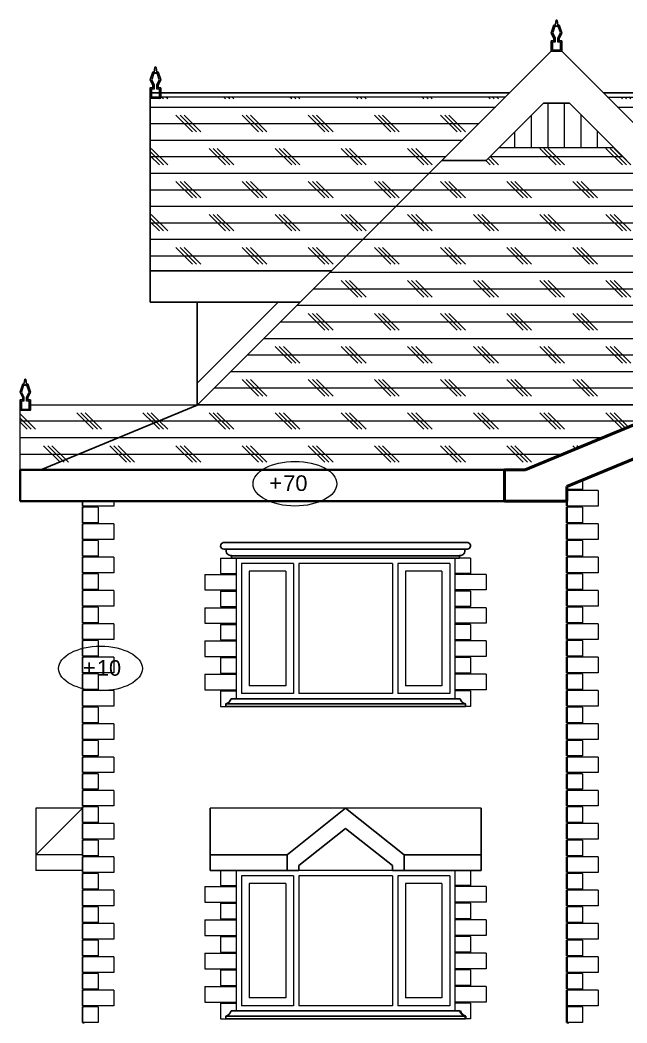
# Model space of a CAD drawing. Header units: millimetres. Extents: x -43527 to -16485, y 19062 to 36467.
# Drawn here: x -43398 to -42815, y 35503 to 36467 of the extents above; entities that cross this region are included whole.
import ezdxf

# ---------------------------------------------------------------- set-up
doc = ezdxf.new("R2010")
doc.units = ezdxf.units.MM
doc.header["$LTSCALE"] = 10
for name, color, linetype, lineweight in [('35', 140, 'Continuous', 35), ('50', 31, 'Continuous', 50), ('ELE-1', 200, 'Continuous', 25), ('elevation', 2, 'Continuous', 20), ('Hatch', 60, 'Continuous', 13), ('ROOF', 3, 'Continuous', 25), ('SEC.', 140, 'Continuous', 40), ('TEXT', 6, 'Continuous', 25), ('THIN', 241, 'Continuous', 5), ('THIN-2', 54, 'Continuous', 9), ('WALL  HATCH', 8, 'Continuous', 5), ('WIN', 1, 'Continuous', 20)]:
    doc.layers.add(name, color=color, linetype=linetype, lineweight=lineweight)
doc.styles.get("Standard").update_dxf_attribs({"font": 'arial.ttf', "height": 18})
pattern_1 = [(0, (-2917.861, 6331.98), (0, 15.875), []), (135, (-2909.924, 6324.04), (-31.750014, -31.750014), [22.45065, -22.45065]), (135, (-2905.955, 6324.04), (-31.750014, -31.750014), [22.45065, -22.45065]), (135, (-2901.986, 6324.04), (-31.750014, -31.750014), [22.45065, -22.45065])]

msp = doc.modelspace()

# ---------------------------------------------------------------- hatches: boundary and pattern name
at = {"layer": 'THIN'}
h = msp.add_hatch(dxfattribs=at)
h.set_pattern_fill('CORK', color=256, scale=5, style=0)
h.set_pattern_definition(pattern_1)
h.paths.add_polyline_path([(-42537.933, 36096.976), (-42387.933, 36034.844), (-42367.933, 36034.844), (-42367.933, 36091.976), (-42377.933, 36091.976), (-42377.933, 36096.976)])
h.paths.add_polyline_path([(-43387.933, 36096.976), (-43387.933, 36091.976), (-43397.933, 36091.976), (-43397.933, 36034.844), (-43377.933, 36034.844), (-43227.933, 36096.976)])
h.paths.add_polyline_path([(-43262.933, 36392.976), (-43262.933, 36391.976), (-43272.933, 36391.976), (-43272.933, 36225.976), (-43098.933, 36225.976), (-42931.933, 36392.976)])
h.paths.add_polyline_path([(-42833.933, 36392.976), (-42666.933, 36225.976), (-42654.099, 36225.976), (-42652.933, 36229.476), (-42651.683, 36229.476), (-42650.933, 36233.976, -1), (-42649.933, 36233.976), (-42649.183, 36229.476), (-42647.933, 36229.476), (-42646.766, 36225.976), (-42492.933, 36225.976), (-42492.933, 36391.976), (-42502.933, 36391.976), (-42502.933, 36392.976)])
at = {"layer": 'THIN-2'}
h = msp.add_hatch(dxfattribs=at)
h.set_pattern_fill('CORK', color=256, scale=5, style=0)
h.set_pattern_definition(pattern_1)
h.paths.add_polyline_path([(-42762.933, 36096.976), (-43227.933, 36096.976), (-43377.933, 36034.844), (-42932.933, 36034.844), (-42912.933, 36034.844)])
h.paths.add_polyline_path([(-42655.433, 36204.476), (-42655.433, 36214.476), (-42772.933, 36331.976), (-42815.359, 36331.976), (-42827.859, 36344.476), (-42938.006, 36344.476), (-42950.506, 36331.976), (-42992.933, 36331.976), (-43227.933, 36096.976), (-42762.933, 36096.976)])
at = {"layer": 'WALL  HATCH'}
h = msp.add_hatch(dxfattribs=at)
h.set_pattern_fill('LINE', color=256, scale=5, style=0)
h.paths.add_polyline_path([(-42152.933, 35429.844), (-42155.433, 35429.844, 0.3333333), (-42161.409, 35433.594), (-42160.433, 35433.594), (-42160.433, 35434.844, -1), (-42160.433, 35439.844), (-42152.933, 35439.844), (-42152.933, 35454.844), (-42152.933, 35470.844), (-42152.933, 35486.844), (-42152.933, 35502.844), (-42152.933, 35504.844), (-42185.433, 35504.844), (-42185.433, 35369.844), (-42180.433, 35369.844, 0.2721447), (-42175.433, 35364.844), (-42175.433, 35362.344), (-42405.433, 35362.344), (-42405.433, 35364.844, 0.2721447), (-42400.433, 35369.844), (-42395.433, 35369.844), (-42395.433, 35504.844), (-42427.933, 35504.844), (-42427.933, 35503.844), (-42427.933, 35487.844), (-42427.933, 35471.844), (-42427.933, 35455.844), (-42427.933, 35439.844), (-42420.433, 35439.844, -1), (-42420.433, 35434.844), (-42420.433, 35433.594, 0.2877423), (-42425.433, 35429.844), (-42427.933, 35429.844), (-42427.933, 35419.844), (-42427.933, 35139.844), (-42152.933, 35139.844)])
h.paths.add_polyline_path([(-41702.933, 35399.844), (-41782.933, 35399.844), (-41782.933, 35364.844), (-41782.933, 35349.844), (-41807.933, 35349.844), (-41807.933, 35214.844), (-41802.933, 35214.844, 0.2721447), (-41797.933, 35209.844), (-41797.933, 35207.344), (-42027.933, 35207.344), (-42027.933, 35209.844, 0.2721447), (-42022.933, 35214.844), (-42017.933, 35214.844), (-42017.933, 35349.844), (-42042.933, 35349.844), (-42042.933, 35364.844), (-42042.933, 35399.844), (-42122.933, 35399.844), (-42122.933, 35139.844), (-41702.933, 35139.844)])
h.paths.add_polyline_path([(-42152.933, 35614.844), (-42152.933, 35630.844), (-42152.933, 35646.844), (-42152.933, 35662.844), (-42152.933, 35678.844), (-42152.933, 35694.844), (-42152.933, 35710.844), (-42152.933, 35726.844), (-42152.933, 35742.844), (-42152.933, 35758.844), (-42152.933, 35774.844), (-42152.933, 35790.844), (-42152.933, 35804.844), (-42185.433, 35804.844), (-42185.433, 35669.844), (-42180.433, 35669.844, 0.2721447), (-42175.433, 35664.844), (-42175.433, 35662.344), (-42405.433, 35662.344), (-42405.433, 35664.844, 0.2721447), (-42400.433, 35669.844), (-42395.433, 35669.844), (-42395.433, 35804.844), (-42427.933, 35804.844), (-42427.933, 35791.844), (-42427.933, 35775.844), (-42427.933, 35759.844), (-42427.933, 35743.844), (-42427.933, 35727.844), (-42427.933, 35711.844), (-42427.933, 35695.844), (-42427.933, 35679.844), (-42427.933, 35663.844), (-42427.933, 35647.844), (-42427.933, 35631.844), (-42427.933, 35615.844), (-42427.933, 35599.844), (-42427.933, 35583.844), (-42427.933, 35567.844), (-42427.933, 35564.844), (-42152.933, 35564.844), (-42152.933, 35566.844), (-42152.933, 35582.844), (-42152.933, 35598.844)])
h.paths.add_polyline_path([(-42152.933, 35950.844), (-42152.933, 35966.844), (-42152.933, 35982.844), (-42152.933, 35998.844), (-42152.933, 36004.844), (-42367.933, 36004.844), (-42427.933, 36004.844), (-42427.933, 35999.844), (-42427.933, 35983.844), (-42427.933, 35967.844), (-42427.933, 35951.844), (-42427.933, 35935.844), (-42427.933, 35919.844), (-42427.933, 35903.844), (-42427.933, 35887.844), (-42427.933, 35871.844), (-42427.933, 35864.844), (-42152.933, 35864.844), (-42152.933, 35870.844), (-42152.933, 35886.844), (-42152.933, 35902.844), (-42152.933, 35918.844), (-42152.933, 35934.844)])
h.paths.add_polyline_path([(-42467.933, 35099.844), (-42520.433, 35099.844), (-42520.433, 35064.844), (-42520.433, 35049.844), (-42545.433, 35049.844), (-42545.433, 34944.844), (-42540.433, 34944.844, 0.2721447), (-42535.433, 34939.844), (-42535.433, 34937.344), (-42615.433, 34937.344), (-42615.433, 34939.844, 0.2721447), (-42610.433, 34944.844), (-42605.433, 34944.844), (-42605.433, 35049.844), (-42695.433, 35049.844), (-42695.433, 34944.844), (-42690.433, 34944.844, 0.2721447), (-42685.433, 34939.844), (-42685.433, 34937.344), (-42765.433, 34937.344), (-42765.433, 34939.844, 0.2721447), (-42760.433, 34944.844), (-42755.433, 34944.844), (-42755.433, 35049.844), (-42780.433, 35049.844), (-42780.433, 35064.844), (-42780.433, 35099.844), (-42832.933, 35099.844), (-42832.933, 34794.844), (-42467.933, 34794.844)])
h.paths.add_polyline_path([(-42872.933, 35099.844), (-42955.433, 35099.844), (-42955.433, 35064.844), (-42955.433, 35049.844), (-42980.433, 35049.844), (-42980.433, 34914.844), (-42975.433, 34914.844, 0.2721447), (-42970.433, 34909.844), (-42970.433, 34907.344), (-43200.433, 34907.344), (-43200.433, 34909.844, 0.2721447), (-43195.433, 34914.844), (-43190.433, 34914.844), (-43190.433, 35049.844), (-43215.433, 35049.844), (-43215.433, 35064.844), (-43215.433, 35099.844), (-43297.933, 35099.844), (-43297.933, 34794.844), (-42872.933, 34794.844)])
h.paths.add_polyline_path([(-42872.933, 35399.844), (-42955.433, 35399.844), (-42955.433, 35364.844), (-42955.433, 35349.844), (-42980.433, 35349.844), (-42980.433, 35214.844), (-42975.433, 35214.844, 0.2721447), (-42970.433, 35209.844), (-42970.433, 35207.344), (-43200.433, 35207.344), (-43200.433, 35209.844, 0.2721447), (-43195.433, 35214.844), (-43190.433, 35214.844), (-43190.433, 35349.844), (-43215.433, 35349.844), (-43215.433, 35364.844), (-43215.433, 35399.844), (-43297.933, 35399.844), (-43297.933, 35139.844), (-42872.933, 35139.844)])
h.paths.add_polyline_path([(-42096.447, 35274.984), (-42088.543, 35274.984), (-42088.543, 35277.762), (-42096.447, 35277.762)], flags=24)
h.paths.add_polyline_path([(-42092.238, 35271.03), (-42037.957, 35271.03), (-42037.957, 35294.021), (-42092.238, 35294.021)], flags=24)
h.paths.add_polyline_path([(-42668.699, 34860.578), (-42626.242, 34860.578), (-42626.242, 34883.554), (-42668.699, 34883.554)], flags=24)

# ---------------------------------------------------------------- linework, layer by layer
at = {"layer": '35'}
msp.add_line((-42970.433, 35509.844), (-42970.433, 35507.344), dxfattribs=at)
msp.add_arc((-42968.68, 35516.597), 6.977, 194.551912, 255.448088, dxfattribs=at)
at = {"layer": '50'}
for p, q in [((-42912.933, 36034.844), (-42762.933, 36096.976)), ((-42872.933, 36018.94), (-42775.081, 36059.472)), ((-42912.933, 36034.844), (-42932.933, 36034.844)), ((-42932.933, 36034.844), (-42932.933, 36004.844)), ((-42872.933, 36004.844), (-42872.933, 36018.94)), ((-42932.933, 36004.844), (-42872.933, 36004.844))]:
    msp.add_line(p, q, dxfattribs=at)
at = {"layer": 'ELE-1'}
for p, q in [((-43337.933, 36004.844), (-43337.933, 35999.844)), ((-43336.933, 35999.844), (-43337.933, 35999.844)), ((-43337.933, 35998.844), (-43337.933, 35983.844)), ((-43336.933, 35998.844), (-43337.933, 35998.844)), ((-43336.933, 35999.844), (-43336.933, 35998.844)), ((-43336.933, 35983.844), (-43337.933, 35983.844)), ((-43337.933, 35982.844), (-43337.933, 35967.844)), ((-43336.933, 35982.844), (-43337.933, 35982.844)), ((-43336.933, 35983.844), (-43336.933, 35982.844)), ((-43336.933, 35967.844), (-43337.933, 35967.844)), ((-43337.933, 35966.844), (-43337.933, 35951.844)), ((-43336.933, 35966.844), (-43337.933, 35966.844)), ((-43336.933, 35967.844), (-43336.933, 35966.844)), ((-43202.897, 35964.844), (-42967.968, 35964.844)), ((-43199.833, 35958.645), (-43202.333, 35958.645)), ((-43199.849, 35958.594), (-42971.017, 35958.594)), ((-42971.032, 35958.645), (-42968.532, 35958.645)), ((-43336.933, 35951.844), (-43337.933, 35951.844)), ((-43336.933, 35951.844), (-43337.933, 35951.844)), ((-43337.933, 35950.844), (-43337.933, 35935.844)), ((-43336.933, 35950.844), (-43337.933, 35950.844)), ((-43336.933, 35950.844), (-43337.933, 35950.844)), ((-43336.933, 35951.844), (-43336.933, 35950.844)), ((-43336.933, 35951.844), (-43336.933, 35950.844)), ((-43336.933, 35935.844), (-43337.933, 35935.844)), ((-43336.933, 35935.844), (-43337.933, 35935.844)), ((-43337.933, 35934.844), (-43337.933, 35919.844)), ((-43336.933, 35934.844), (-43337.933, 35934.844)), ((-43336.933, 35934.844), (-43337.933, 35934.844)), ((-43336.933, 35935.844), (-43336.933, 35934.844)), ((-43336.933, 35935.844), (-43336.933, 35934.844)), ((-43336.933, 35919.844), (-43337.933, 35919.844)), ((-43337.933, 35918.844), (-43337.933, 35903.844)), ((-43336.933, 35918.844), (-43337.933, 35918.844)), ((-43336.933, 35919.844), (-43336.933, 35918.844)), ((-43336.933, 35903.844), (-43337.933, 35903.844)), ((-43336.933, 35903.844), (-43337.933, 35903.844)), ((-43337.933, 35902.844), (-43337.933, 35887.844)), ((-43336.933, 35902.844), (-43337.933, 35902.844)), ((-43336.933, 35902.844), (-43337.933, 35902.844)), ((-43336.933, 35903.844), (-43336.933, 35902.844)), ((-43336.933, 35903.844), (-43336.933, 35902.844)), ((-43336.933, 35887.844), (-43337.933, 35887.844)), ((-43336.933, 35887.844), (-43337.933, 35887.844)), ((-43337.933, 35886.844), (-43337.933, 35871.844)), ((-43336.933, 35886.844), (-43337.933, 35886.844)), ((-43336.933, 35886.844), (-43337.933, 35886.844)), ((-43336.933, 35887.844), (-43336.933, 35886.844)), ((-43336.933, 35887.844), (-43336.933, 35886.844)), ((-43336.933, 35871.844), (-43337.933, 35871.844)), ((-43337.933, 35870.844), (-43337.933, 35855.844)), ((-43336.933, 35870.844), (-43337.933, 35870.844)), ((-43336.933, 35871.844), (-43336.933, 35870.844)), ((-43336.933, 35855.844), (-43337.933, 35855.844)), ((-43337.933, 35854.844), (-43337.933, 35839.844)), ((-43336.933, 35854.844), (-43337.933, 35854.844)), ((-43336.933, 35855.844), (-43336.933, 35854.844)), ((-43336.933, 35839.844), (-43337.933, 35839.844)), ((-43337.933, 35838.844), (-43337.933, 35823.844)), ((-43336.933, 35838.844), (-43337.933, 35838.844)), ((-43336.933, 35839.844), (-43336.933, 35838.844)), ((-43336.933, 35823.844), (-43337.933, 35823.844)), ((-43337.933, 35822.844), (-43337.933, 35807.844)), ((-43336.933, 35822.844), (-43337.933, 35822.844)), ((-43336.933, 35823.844), (-43336.933, 35822.844)), ((-43200.433, 35809.844), (-43200.433, 35807.344)), ((-42970.433, 35809.844), (-43200.433, 35809.844)), ((-42975.433, 35814.844), (-43195.433, 35814.844)), ((-42970.433, 35809.844), (-42970.433, 35807.344)), ((-43336.933, 35807.844), (-43337.933, 35807.844)), ((-43336.933, 35806.844), (-43337.933, 35806.844)), ((-43337.933, 35806.844), (-43337.933, 35791.844)), ((-43336.933, 35807.844), (-43336.933, 35806.844)), ((-42970.433, 35807.344), (-43200.433, 35807.344)), ((-43336.933, 35791.844), (-43337.933, 35791.844)), ((-43337.933, 35790.844), (-43337.933, 35775.844)), ((-43336.933, 35790.844), (-43337.933, 35790.844)), ((-43336.933, 35791.844), (-43336.933, 35790.844)), ((-43336.933, 35775.844), (-43337.933, 35775.844)), ((-43337.933, 35774.844), (-43337.933, 35759.844)), ((-43336.933, 35774.844), (-43337.933, 35774.844)), ((-43336.933, 35775.844), (-43336.933, 35774.844)), ((-43336.933, 35759.844), (-43337.933, 35759.844)), ((-43337.933, 35758.844), (-43337.933, 35743.844)), ((-43336.933, 35758.844), (-43337.933, 35758.844)), ((-43336.933, 35759.844), (-43336.933, 35758.844)), ((-43336.933, 35743.844), (-43337.933, 35743.844)), ((-43337.933, 35742.844), (-43337.933, 35727.844)), ((-43336.933, 35742.844), (-43337.933, 35742.844)), ((-43336.933, 35743.844), (-43336.933, 35742.844)), ((-43336.933, 35727.844), (-43337.933, 35727.844)), ((-43336.933, 35726.844), (-43337.933, 35726.844)), ((-43337.933, 35726.844), (-43337.933, 35711.844)), ((-43337.933, 35722.045), (-43337.933, 35722.045)), ((-43336.933, 35727.844), (-43336.933, 35726.844)), ((-43336.933, 35711.844), (-43337.933, 35711.844)), ((-43337.933, 35710.844), (-43337.933, 35695.844)), ((-43336.933, 35710.844), (-43337.933, 35710.844)), ((-43336.933, 35711.844), (-43336.933, 35710.844)), ((-43336.933, 35695.844), (-43337.933, 35695.844)), ((-43337.933, 35694.844), (-43337.933, 35679.844)), ((-43336.933, 35694.844), (-43337.933, 35694.844)), ((-43336.933, 35695.844), (-43336.933, 35694.844)), ((-43336.933, 35679.844), (-43337.933, 35679.844)), ((-43337.933, 35678.844), (-43337.933, 35663.844)), ((-43336.933, 35678.844), (-43337.933, 35678.844)), ((-43336.933, 35679.844), (-43336.933, 35678.844)), ((-43336.933, 35663.844), (-43337.933, 35663.844)), ((-43337.933, 35662.844), (-43337.933, 35647.844)), ((-43336.933, 35662.844), (-43337.933, 35662.844)), ((-43336.933, 35663.844), (-43336.933, 35662.844)), ((-43336.933, 35647.844), (-43337.933, 35647.844)), ((-43337.933, 35646.844), (-43337.933, 35631.844)), ((-43336.933, 35646.844), (-43337.933, 35646.844)), ((-43336.933, 35647.844), (-43336.933, 35646.844)), ((-43336.933, 35631.844), (-43337.933, 35631.844)), ((-43336.933, 35630.844), (-43337.933, 35630.844)), ((-43337.933, 35630.844), (-43337.933, 35615.844)), ((-43336.933, 35631.844), (-43336.933, 35630.844)), ((-43336.933, 35615.844), (-43337.933, 35615.844)), ((-43336.933, 35615.844), (-43336.933, 35614.844)), ((-43337.933, 35614.844), (-43337.933, 35599.844)), ((-43336.933, 35614.844), (-43337.933, 35614.844)), ((-43336.933, 35599.844), (-43337.933, 35599.844)), ((-43337.933, 35598.844), (-43337.933, 35583.844)), ((-43336.933, 35598.844), (-43337.933, 35598.844)), ((-43336.933, 35599.844), (-43336.933, 35598.844)), ((-43336.933, 35583.844), (-43337.933, 35583.844)), ((-43337.933, 35582.844), (-43337.933, 35567.844)), ((-43336.933, 35582.844), (-43337.933, 35582.844)), ((-43336.933, 35583.844), (-43336.933, 35582.844)), ((-43336.933, 35567.844), (-43337.933, 35567.844)), ((-43336.933, 35567.844), (-43336.933, 35566.844)), ((-43337.933, 35566.844), (-43337.933, 35551.844)), ((-43336.933, 35566.844), (-43337.933, 35566.844)), ((-43336.933, 35551.844), (-43337.933, 35551.844)), ((-43337.933, 35550.844), (-43337.933, 35535.844)), ((-43336.933, 35550.844), (-43337.933, 35550.844)), ((-43336.933, 35551.844), (-43336.933, 35550.844)), ((-43336.933, 35535.844), (-43337.933, 35535.844)), ((-43336.933, 35534.844), (-43337.933, 35534.844)), ((-43337.933, 35534.844), (-43337.933, 35519.844)), ((-43336.933, 35535.844), (-43336.933, 35534.844)), ((-43336.933, 35519.844), (-43337.933, 35519.844)), ((-43336.933, 35519.844), (-43336.933, 35518.844)), ((-43336.933, 35518.844), (-43337.933, 35518.844)), ((-43337.933, 35518.844), (-43337.933, 35503.844)), ((-42970.433, 35509.844), (-43200.433, 35509.844)), ((-43200.433, 35509.844), (-43200.433, 35507.344)), ((-42975.433, 35514.844), (-43195.433, 35514.844)), ((-43336.933, 35503.844), (-43337.933, 35503.844)), ((-43336.933, 35503.844), (-43336.933, 35502.844)), ((-42970.433, 35507.344), (-43200.433, 35507.344))]:
    msp.add_line(p, q, dxfattribs=at)
for centre, radius, start, end in [((-43202.333, 35961.77), 3.125, 100.394219, 270), ((-42968.532, 35961.77), 3.125, 270, 79.605781), ((-43202.185, 35816.597), 6.977, 284.551912, 345.448088), ((-42968.68, 35816.597), 6.977, 194.551912, 255.448088), ((-43202.185, 35516.597), 6.977, 284.551912, 345.448088)]:
    msp.add_arc(centre, radius, start, end, dxfattribs=at)
at = {"layer": 'elevation'}
for p, q in [((-43397.933, 36034.844), (-43397.933, 36096.976)), ((-43227.933, 36096.976), (-43387.933, 36096.976)), ((-43382.933, 35664.844), (-43337.933, 35709.844)), ((-42955.433, 35709.844), (-43215.433, 35709.844)), ((-43382.933, 35664.844), (-43382.933, 35649.844)), ((-43337.933, 35664.844), (-43382.933, 35664.844)), ((-43337.933, 35649.844), (-43382.933, 35649.844))]:
    msp.add_line(p, q, dxfattribs=at)
for points in [[(-42882.741, 36460.726), (-42882.933, 36461.872), (-42883.124, 36460.726), (-42884.532, 36460.726), (-42886.583, 36454.572), (-42884.183, 36449.771), (-42884.183, 36445.726), (-42886.683, 36445.726), (-42886.683, 36438.226), (-42879.183, 36438.226), (-42879.183, 36445.726), (-42881.683, 36445.726), (-42881.683, 36449.771), (-42879.282, 36454.572), (-42881.333, 36460.726)], [(-43267.741, 36415.726), (-43267.933, 36416.872), (-43268.124, 36415.726), (-43269.532, 36415.726), (-43271.583, 36409.572), (-43269.183, 36404.771), (-43269.183, 36400.726), (-43271.683, 36400.726), (-43271.683, 36393.226), (-43264.183, 36393.226), (-43264.183, 36400.726), (-43266.683, 36400.726), (-43266.683, 36404.771), (-43264.282, 36409.572), (-43266.333, 36415.726)], [(-43392.741, 36115.726), (-43392.933, 36116.872), (-43393.124, 36115.726), (-43394.532, 36115.726), (-43396.583, 36109.572), (-43394.183, 36104.771), (-43394.183, 36100.726), (-43396.683, 36100.726), (-43396.683, 36093.226), (-43389.183, 36093.226), (-43389.183, 36100.726), (-43391.683, 36100.726), (-43391.683, 36104.771), (-43389.282, 36109.572), (-43391.333, 36115.726)]]:
    msp.add_lwpolyline(points, close=True, dxfattribs=at)
at = {"layer": 'Hatch'}
for centre in [(-43134.048, 36021.457), (-43320.733, 35843.919)]:
    msp.add_ellipse(centre, major_axis=(40.199, 0), ratio=0.532595, dxfattribs=at)
at = {"layer": 'ROOF'}
for p, q in [((-43227.933, 36096.976), (-42887.933, 36436.976)), ((-42655.433, 36214.476), (-42877.933, 36436.976)), ((-43272.933, 36225.976), (-43272.933, 36396.976)), ((-42927.933, 36396.976), (-43272.933, 36396.976)), ((-42837.933, 36396.976), (-42502.933, 36396.976)), ((-42950.506, 36331.976), (-42895.506, 36386.976)), ((-42895.506, 36386.976), (-42870.359, 36386.976)), ((-42815.359, 36331.976), (-42870.359, 36386.976)), ((-42992.933, 36331.976), (-42950.506, 36331.976)), ((-43098.933, 36225.976), (-43272.933, 36225.976)), ((-43272.933, 36225.976), (-43272.933, 36195.976)), ((-43128.933, 36195.976), (-43272.933, 36195.976)), ((-43227.933, 36096.976), (-43227.933, 36195.976)), ((-43377.933, 36034.844), (-43227.933, 36096.976))]:
    msp.add_line(p, q, dxfattribs=at)
for points in [[(-42877.933, 36446.976), (-42880.433, 36446.976), (-42880.433, 36449.476), (-42877.933, 36454.476), (-42880.433, 36461.976), (-42881.683, 36461.976), (-42882.433, 36466.476, 1), (-42883.433, 36466.476), (-42884.183, 36461.976), (-42885.433, 36461.976), (-42887.933, 36454.476), (-42885.433, 36449.476), (-42885.433, 36446.976), (-42887.933, 36446.976), (-42887.933, 36436.976), (-42877.933, 36436.976), (-42877.933, 36446.976)], [(-43262.933, 36401.976), (-43265.433, 36401.976), (-43265.433, 36404.476), (-43262.933, 36409.476), (-43265.433, 36416.976), (-43266.683, 36416.976), (-43267.433, 36421.476, 1), (-43268.433, 36421.476), (-43269.183, 36416.976), (-43270.433, 36416.976), (-43272.933, 36409.476), (-43270.433, 36404.476), (-43270.433, 36401.976), (-43272.933, 36401.976), (-43272.933, 36391.976), (-43262.933, 36391.976), (-43262.933, 36401.976)], [(-43387.933, 36101.976), (-43390.433, 36101.976), (-43390.433, 36104.476), (-43387.933, 36109.476), (-43390.433, 36116.976), (-43391.683, 36116.976), (-43392.433, 36121.476, 1), (-43393.433, 36121.476), (-43394.183, 36116.976), (-43395.433, 36116.976), (-43397.933, 36109.476), (-43395.433, 36104.476), (-43395.433, 36101.976), (-43397.933, 36101.976), (-43397.933, 36091.976), (-43387.933, 36091.976), (-43387.933, 36101.976)]]:
    msp.add_lwpolyline(points, format="xyb", dxfattribs=at)
at = {"layer": 'SEC.'}
for p, q in [((-42932.933, 36034.844), (-43397.933, 36034.844)), ((-43397.933, 36034.844), (-43397.933, 36004.844)), ((-42932.933, 36004.844), (-43397.933, 36004.844)), ((-42872.933, 36004.844), (-42872.933, 35999.844)), ((-42871.933, 35999.844), (-42872.933, 35999.844)), ((-42872.933, 35998.844), (-42872.933, 35983.844)), ((-42871.933, 35998.844), (-42872.933, 35998.844)), ((-42871.933, 35999.844), (-42871.933, 35998.844)), ((-42871.933, 35983.844), (-42872.933, 35983.844)), ((-42872.933, 35982.844), (-42872.933, 35967.844)), ((-42871.933, 35982.844), (-42872.933, 35982.844)), ((-42871.933, 35983.844), (-42871.933, 35982.844)), ((-42871.933, 35967.844), (-42872.933, 35967.844)), ((-42872.933, 35966.844), (-42872.933, 35951.844)), ((-42871.933, 35966.844), (-42872.933, 35966.844)), ((-42871.933, 35967.844), (-42871.933, 35966.844)), ((-42871.933, 35951.844), (-42872.933, 35951.844)), ((-42871.933, 35951.844), (-42872.933, 35951.844)), ((-42872.933, 35950.844), (-42872.933, 35935.844)), ((-42871.933, 35950.844), (-42872.933, 35950.844)), ((-42871.933, 35950.844), (-42872.933, 35950.844)), ((-42871.933, 35951.844), (-42871.933, 35950.844)), ((-42871.933, 35951.844), (-42871.933, 35950.844)), ((-42871.933, 35935.844), (-42872.933, 35935.844)), ((-42871.933, 35935.844), (-42872.933, 35935.844)), ((-42872.933, 35934.844), (-42872.933, 35919.844)), ((-42871.933, 35934.844), (-42872.933, 35934.844)), ((-42871.933, 35934.844), (-42872.933, 35934.844)), ((-42871.933, 35935.844), (-42871.933, 35934.844)), ((-42871.933, 35935.844), (-42871.933, 35934.844)), ((-42871.933, 35919.844), (-42872.933, 35919.844)), ((-42872.933, 35918.844), (-42872.933, 35903.844)), ((-42871.933, 35918.844), (-42872.933, 35918.844)), ((-42871.933, 35919.844), (-42871.933, 35918.844)), ((-42871.933, 35903.844), (-42872.933, 35903.844)), ((-42871.933, 35903.844), (-42872.933, 35903.844)), ((-42872.933, 35902.844), (-42872.933, 35887.844)), ((-42871.933, 35902.844), (-42872.933, 35902.844)), ((-42871.933, 35902.844), (-42872.933, 35902.844)), ((-42871.933, 35903.844), (-42871.933, 35902.844)), ((-42871.933, 35903.844), (-42871.933, 35902.844)), ((-42871.933, 35887.844), (-42872.933, 35887.844)), ((-42871.933, 35887.844), (-42872.933, 35887.844)), ((-42872.933, 35886.844), (-42872.933, 35871.844)), ((-42871.933, 35886.844), (-42872.933, 35886.844)), ((-42871.933, 35886.844), (-42872.933, 35886.844)), ((-42871.933, 35887.844), (-42871.933, 35886.844)), ((-42871.933, 35887.844), (-42871.933, 35886.844)), ((-42871.933, 35871.844), (-42872.933, 35871.844)), ((-42872.933, 35870.844), (-42872.933, 35855.844)), ((-42871.933, 35870.844), (-42872.933, 35870.844)), ((-42871.933, 35871.844), (-42871.933, 35870.844)), ((-42871.933, 35855.844), (-42872.933, 35855.844)), ((-42872.933, 35854.844), (-42872.933, 35839.844)), ((-42871.933, 35854.844), (-42872.933, 35854.844)), ((-42871.933, 35855.844), (-42871.933, 35854.844)), ((-42871.933, 35839.844), (-42872.933, 35839.844)), ((-42872.933, 35838.844), (-42872.933, 35823.844)), ((-42871.933, 35838.844), (-42872.933, 35838.844)), ((-42871.933, 35839.844), (-42871.933, 35838.844)), ((-42871.933, 35823.844), (-42872.933, 35823.844)), ((-42872.933, 35822.844), (-42872.933, 35807.844)), ((-42871.933, 35822.844), (-42872.933, 35822.844)), ((-42871.933, 35823.844), (-42871.933, 35822.844)), ((-42871.933, 35807.844), (-42872.933, 35807.844)), ((-42872.933, 35806.844), (-42872.933, 35791.844)), ((-42871.933, 35806.844), (-42872.933, 35806.844)), ((-42871.933, 35807.844), (-42871.933, 35806.844)), ((-42871.933, 35791.844), (-42872.933, 35791.844)), ((-42872.933, 35790.844), (-42872.933, 35775.844)), ((-42871.933, 35790.844), (-42872.933, 35790.844)), ((-42871.933, 35791.844), (-42871.933, 35790.844)), ((-42871.933, 35775.844), (-42872.933, 35775.844)), ((-42872.933, 35774.844), (-42872.933, 35759.844)), ((-42871.933, 35774.844), (-42872.933, 35774.844)), ((-42871.933, 35775.844), (-42871.933, 35774.844)), ((-42871.933, 35759.844), (-42872.933, 35759.844)), ((-42872.933, 35758.844), (-42872.933, 35743.844)), ((-42871.933, 35758.844), (-42872.933, 35758.844)), ((-42871.933, 35759.844), (-42871.933, 35758.844)), ((-42871.933, 35743.844), (-42872.933, 35743.844)), ((-42872.933, 35742.844), (-42872.933, 35727.844)), ((-42871.933, 35742.844), (-42872.933, 35742.844)), ((-42871.933, 35743.844), (-42871.933, 35742.844)), ((-42871.933, 35727.844), (-42872.933, 35727.844)), ((-42872.933, 35726.844), (-42872.933, 35711.844)), ((-42871.933, 35726.844), (-42872.933, 35726.844)), ((-42872.933, 35722.045), (-42872.933, 35722.045)), ((-42871.933, 35727.844), (-42871.933, 35726.844)), ((-42871.933, 35711.844), (-42872.933, 35711.844)), ((-42872.933, 35710.844), (-42872.933, 35695.844)), ((-42871.933, 35710.844), (-42872.933, 35710.844)), ((-42871.933, 35711.844), (-42871.933, 35710.844)), ((-42871.933, 35695.844), (-42872.933, 35695.844)), ((-42872.933, 35694.844), (-42872.933, 35679.844)), ((-42871.933, 35694.844), (-42872.933, 35694.844)), ((-42871.933, 35695.844), (-42871.933, 35694.844)), ((-42871.933, 35679.844), (-42872.933, 35679.844)), ((-42872.933, 35678.844), (-42872.933, 35663.844)), ((-42871.933, 35678.844), (-42872.933, 35678.844)), ((-42871.933, 35679.844), (-42871.933, 35678.844)), ((-42871.933, 35663.844), (-42872.933, 35663.844)), ((-42872.933, 35662.844), (-42872.933, 35647.844)), ((-42871.933, 35662.844), (-42872.933, 35662.844)), ((-42871.933, 35663.844), (-42871.933, 35662.844)), ((-42871.933, 35647.844), (-42872.933, 35647.844)), ((-42872.933, 35646.844), (-42872.933, 35631.844)), ((-42871.933, 35646.844), (-42872.933, 35646.844)), ((-42871.933, 35647.844), (-42871.933, 35646.844)), ((-42871.933, 35631.844), (-42872.933, 35631.844)), ((-42871.933, 35630.844), (-42872.933, 35630.844)), ((-42872.933, 35630.844), (-42872.933, 35615.844)), ((-42871.933, 35631.844), (-42871.933, 35630.844)), ((-42871.933, 35615.844), (-42872.933, 35615.844)), ((-42871.933, 35615.844), (-42871.933, 35614.844)), ((-42872.933, 35614.844), (-42872.933, 35599.844)), ((-42871.933, 35614.844), (-42872.933, 35614.844)), ((-42871.933, 35599.844), (-42872.933, 35599.844)), ((-42872.933, 35598.844), (-42872.933, 35583.844)), ((-42871.933, 35598.844), (-42872.933, 35598.844)), ((-42871.933, 35599.844), (-42871.933, 35598.844)), ((-42871.933, 35583.844), (-42872.933, 35583.844)), ((-42872.933, 35582.844), (-42872.933, 35567.844)), ((-42871.933, 35582.844), (-42872.933, 35582.844)), ((-42871.933, 35583.844), (-42871.933, 35582.844)), ((-42871.933, 35567.844), (-42872.933, 35567.844)), ((-42871.933, 35567.844), (-42871.933, 35566.844)), ((-42872.933, 35566.844), (-42872.933, 35551.844)), ((-42871.933, 35566.844), (-42872.933, 35566.844)), ((-42871.933, 35551.844), (-42872.933, 35551.844)), ((-42872.933, 35550.844), (-42872.933, 35535.844)), ((-42871.933, 35550.844), (-42872.933, 35550.844)), ((-42871.933, 35551.844), (-42871.933, 35550.844)), ((-42871.933, 35535.844), (-42872.933, 35535.844)), ((-42872.933, 35534.844), (-42872.933, 35519.844)), ((-42871.933, 35534.844), (-42872.933, 35534.844)), ((-42871.933, 35535.844), (-42871.933, 35534.844)), ((-42872.933, 35519.844), (-42872.933, 35504.844)), ((-42871.933, 35519.844), (-42872.933, 35519.844)), ((-42871.933, 35519.844), (-42871.933, 35518.844)), ((-42872.933, 35518.844), (-42872.933, 35503.844)), ((-42871.933, 35518.844), (-42872.933, 35518.844)), ((-42871.933, 35503.844), (-42872.933, 35503.844)), ((-42871.933, 35503.844), (-42871.933, 35502.844))]:
    msp.add_line(p, q, dxfattribs=at)
at = {"layer": 'TEXT'}
for p, q in [((-43194.833, 35949.844), (-43194.833, 35952.395)), ((-43194.833, 35952.328), (-42976.032, 35952.328)), ((-43194.833, 35949.844), (-42976.032, 35949.844)), ((-42976.032, 35949.844), (-42976.032, 35952.395)), ((-43215.433, 35664.844), (-43215.433, 35709.844)), ((-43141.632, 35664.844), (-43085.433, 35709.844)), ((-43029.233, 35664.844), (-43085.433, 35709.844)), ((-42955.433, 35664.844), (-42955.433, 35709.844)), ((-43130.446, 35654.658), (-43085.433, 35690.204)), ((-43040.419, 35654.658), (-43085.433, 35690.204)), ((-43215.433, 35664.844), (-43141.632, 35664.844)), ((-43215.433, 35664.844), (-43215.433, 35649.844)), ((-43141.632, 35664.844), (-43141.632, 35649.844)), ((-43029.233, 35664.844), (-42955.433, 35664.844)), ((-43029.233, 35664.844), (-43029.233, 35649.844)), ((-42955.433, 35664.844), (-42955.433, 35649.844)), ((-43130.446, 35654.658), (-43130.446, 35649.844)), ((-43040.419, 35654.658), (-43040.419, 35649.844)), ((-43215.433, 35649.844), (-43141.632, 35649.844)), ((-43141.632, 35649.844), (-43130.446, 35649.844)), ((-43040.419, 35649.844), (-43029.233, 35649.844)), ((-43029.233, 35649.844), (-42955.433, 35649.844))]:
    msp.add_line(p, q, dxfattribs=at)
for centre, start, end in [((-43195.223, 35957.208), 162.6801, 274.639516), ((-42975.642, 35957.208), 265.360484, 17.3199)]:
    msp.add_arc(centre, 4.828, start, end, dxfattribs=at)
at = {"layer": 'THIN-2'}
for p, q in [((-42931.933, 36392.976), (-43272.933, 36392.976)), ((-42891.111, 36344.476), (-42891.111, 36386.976)), ((-42875.236, 36344.476), (-42875.236, 36386.976)), ((-42833.933, 36392.976), (-42502.933, 36392.976)), ((-42906.986, 36344.476), (-42906.986, 36375.496)), ((-42859.361, 36344.476), (-42859.361, 36375.978)), ((-42922.861, 36344.476), (-42922.861, 36359.621)), ((-42843.486, 36344.476), (-42843.486, 36360.103)), ((-42938.006, 36344.476), (-42827.859, 36344.476)), ((-43227.933, 36118.189), (-43150.146, 36195.976)), ((-42762.933, 36096.976), (-43227.933, 36096.976)), ((-43177.933, 35937.344), (-43177.933, 35827.344)), ((-43142.933, 35937.344), (-43177.933, 35937.344)), ((-43142.933, 35937.344), (-43142.933, 35827.344)), ((-43027.933, 35937.344), (-43027.933, 35827.344)), ((-42992.933, 35937.344), (-43027.933, 35937.344)), ((-42992.933, 35937.344), (-42992.933, 35827.344)), ((-43142.933, 35827.344), (-43177.933, 35827.344)), ((-42992.933, 35827.344), (-43027.933, 35827.344)), ((-43142.933, 35637.344), (-43177.933, 35637.344)), ((-43177.933, 35637.344), (-43177.933, 35527.344)), ((-43142.933, 35637.344), (-43142.933, 35527.344)), ((-42992.933, 35637.344), (-43027.933, 35637.344)), ((-43027.933, 35637.344), (-43027.933, 35527.344)), ((-42992.933, 35637.344), (-42992.933, 35527.344)), ((-43142.933, 35527.344), (-43177.933, 35527.344)), ((-42992.933, 35527.344), (-43027.933, 35527.344))]:
    msp.add_line(p, q, dxfattribs=at)
at = {"layer": 'WALL  HATCH'}
for p, q in [((-42857.933, 36025.154), (-42857.933, 36015.844)), ((-42857.933, 36015.844), (-42872.933, 36015.844)), ((-42842.933, 36014.844), (-42872.933, 36014.844)), ((-42842.933, 36014.844), (-42842.933, 35999.844)), ((-43307.933, 36004.844), (-43307.933, 35999.844)), ((-43307.933, 35999.844), (-43336.933, 35999.844)), ((-43322.933, 35998.844), (-43336.933, 35998.844)), ((-43322.933, 35998.844), (-43322.933, 35983.844)), ((-42842.933, 35999.844), (-42871.933, 35999.844)), ((-42857.933, 35998.844), (-42871.933, 35998.844)), ((-42857.933, 35998.844), (-42857.933, 35983.844)), ((-43322.933, 35983.844), (-43336.933, 35983.844)), ((-43307.933, 35982.844), (-43336.933, 35982.844)), ((-43307.933, 35982.844), (-43307.933, 35967.844)), ((-42857.933, 35983.844), (-42871.933, 35983.844)), ((-42842.933, 35982.844), (-42871.933, 35982.844)), ((-42842.933, 35982.844), (-42842.933, 35967.844)), ((-43307.933, 35967.844), (-43336.933, 35967.844)), ((-43322.933, 35966.844), (-43336.933, 35966.844)), ((-43322.933, 35966.844), (-43322.933, 35951.844)), ((-42842.933, 35967.844), (-42871.933, 35967.844)), ((-42857.933, 35966.844), (-42871.933, 35966.844)), ((-42857.933, 35966.844), (-42857.933, 35951.844)), ((-43322.933, 35951.844), (-43336.933, 35951.844)), ((-43307.933, 35950.844), (-43336.933, 35950.844)), ((-43307.933, 35950.844), (-43307.933, 35935.844)), ((-43205.433, 35949.844), (-43205.433, 35935.344)), ((-43205.433, 35949.844), (-43194.833, 35949.844)), ((-42965.433, 35949.844), (-42976.032, 35949.844)), ((-42965.433, 35949.844), (-42965.433, 35935.344)), ((-42857.933, 35951.844), (-42871.933, 35951.844)), ((-42842.933, 35950.844), (-42871.933, 35950.844)), ((-42842.933, 35950.844), (-42842.933, 35935.844)), ((-43307.933, 35935.844), (-43336.933, 35935.844)), ((-43322.933, 35934.844), (-43336.933, 35934.844)), ((-43322.933, 35934.844), (-43322.933, 35919.844)), ((-43220.433, 35934.344), (-43220.433, 35919.344)), ((-43220.433, 35934.344), (-43190.433, 35934.344)), ((-43205.433, 35935.344), (-43190.433, 35935.344)), ((-42965.433, 35935.344), (-42980.433, 35935.344)), ((-42950.433, 35934.344), (-42980.433, 35934.344)), ((-42950.433, 35934.344), (-42950.433, 35919.344)), ((-42842.933, 35935.844), (-42871.933, 35935.844)), ((-42857.933, 35934.844), (-42871.933, 35934.844)), ((-42857.933, 35934.844), (-42857.933, 35919.844)), ((-43322.933, 35919.844), (-43336.933, 35919.844)), ((-43307.933, 35918.844), (-43336.933, 35918.844)), ((-43307.933, 35918.844), (-43307.933, 35903.844)), ((-43220.433, 35919.344), (-43190.433, 35919.344)), ((-43205.433, 35918.344), (-43205.433, 35903.344)), ((-43205.433, 35918.344), (-43190.433, 35918.344)), ((-42950.433, 35919.344), (-42980.433, 35919.344)), ((-42965.433, 35918.344), (-42980.433, 35918.344)), ((-42965.433, 35918.344), (-42965.433, 35903.344)), ((-42857.933, 35919.844), (-42871.933, 35919.844)), ((-42842.933, 35918.844), (-42871.933, 35918.844)), ((-42842.933, 35918.844), (-42842.933, 35903.844)), ((-43307.933, 35903.844), (-43336.933, 35903.844)), ((-43322.933, 35902.844), (-43336.933, 35902.844)), ((-43322.933, 35902.844), (-43322.933, 35887.844)), ((-43220.433, 35902.344), (-43190.433, 35902.344)), ((-43220.433, 35902.344), (-43220.433, 35887.344)), ((-43205.433, 35903.344), (-43190.433, 35903.344)), ((-42965.433, 35903.344), (-42980.433, 35903.344)), ((-42950.433, 35902.344), (-42980.433, 35902.344)), ((-42950.433, 35902.344), (-42950.433, 35887.344)), ((-42842.933, 35903.844), (-42871.933, 35903.844)), ((-42857.933, 35902.844), (-42871.933, 35902.844)), ((-42857.933, 35902.844), (-42857.933, 35887.844)), ((-43322.933, 35887.844), (-43336.933, 35887.844)), ((-43307.933, 35886.844), (-43336.933, 35886.844)), ((-43307.933, 35886.844), (-43307.933, 35871.844)), ((-43220.433, 35887.344), (-43190.433, 35887.344)), ((-43205.433, 35886.344), (-43205.433, 35871.344)), ((-43205.433, 35886.344), (-43190.433, 35886.344)), ((-42950.433, 35887.344), (-42980.433, 35887.344)), ((-42965.433, 35886.344), (-42980.433, 35886.344)), ((-42965.433, 35886.344), (-42965.433, 35871.344)), ((-42857.933, 35887.844), (-42871.933, 35887.844)), ((-42842.933, 35886.844), (-42871.933, 35886.844)), ((-42842.933, 35886.844), (-42842.933, 35871.844)), ((-43307.933, 35871.844), (-43336.933, 35871.844)), ((-43322.933, 35870.844), (-43336.933, 35870.844)), ((-43322.933, 35870.844), (-43322.933, 35855.844)), ((-43220.433, 35870.344), (-43190.433, 35870.344)), ((-43220.433, 35870.344), (-43220.433, 35855.344)), ((-43205.433, 35871.344), (-43190.433, 35871.344)), ((-42965.433, 35871.344), (-42980.433, 35871.344)), ((-42950.433, 35870.344), (-42980.433, 35870.344)), ((-42950.433, 35870.344), (-42950.433, 35855.344)), ((-42842.933, 35871.844), (-42871.933, 35871.844)), ((-42857.933, 35870.844), (-42871.933, 35870.844)), ((-42857.933, 35870.844), (-42857.933, 35855.844)), ((-43322.933, 35855.844), (-43336.933, 35855.844)), ((-43307.933, 35854.844), (-43336.933, 35854.844)), ((-43307.933, 35854.844), (-43307.933, 35839.844)), ((-43220.433, 35855.344), (-43190.433, 35855.344)), ((-43205.433, 35854.344), (-43205.433, 35839.344)), ((-43205.433, 35854.344), (-43190.433, 35854.344)), ((-42950.433, 35855.344), (-42980.433, 35855.344)), ((-42965.433, 35854.344), (-42980.433, 35854.344)), ((-42965.433, 35854.344), (-42965.433, 35839.344)), ((-42857.933, 35855.844), (-42871.933, 35855.844)), ((-42842.933, 35854.844), (-42871.933, 35854.844)), ((-42842.933, 35854.844), (-42842.933, 35839.844)), ((-43307.933, 35839.844), (-43336.933, 35839.844)), ((-43322.933, 35838.844), (-43336.933, 35838.844)), ((-43322.933, 35838.844), (-43322.933, 35823.844)), ((-43220.433, 35838.344), (-43220.433, 35823.344)), ((-43220.433, 35838.344), (-43190.433, 35838.344)), ((-43205.433, 35839.344), (-43190.433, 35839.344)), ((-42965.433, 35839.344), (-42980.433, 35839.344)), ((-42950.433, 35838.344), (-42980.433, 35838.344)), ((-42950.433, 35838.344), (-42950.433, 35823.344)), ((-42842.933, 35839.844), (-42871.933, 35839.844)), ((-42857.933, 35838.844), (-42871.933, 35838.844)), ((-42857.933, 35838.844), (-42857.933, 35823.844)), ((-43322.933, 35823.844), (-43336.933, 35823.844)), ((-43307.933, 35822.844), (-43336.933, 35822.844)), ((-43307.933, 35822.844), (-43307.933, 35807.844)), ((-43220.433, 35823.344), (-43190.433, 35823.344)), ((-43205.433, 35822.344), (-43190.433, 35822.344)), ((-43205.433, 35822.344), (-43205.433, 35807.344)), ((-42950.433, 35823.344), (-42980.433, 35823.344)), ((-42965.433, 35822.344), (-42980.433, 35822.344)), ((-42965.433, 35822.344), (-42965.433, 35807.344)), ((-42857.933, 35823.844), (-42871.933, 35823.844)), ((-42842.933, 35822.844), (-42871.933, 35822.844)), ((-42842.933, 35822.844), (-42842.933, 35807.844)), ((-43307.933, 35807.844), (-43336.933, 35807.844)), ((-43322.933, 35806.844), (-43336.933, 35806.844)), ((-43322.933, 35806.844), (-43322.933, 35791.844)), ((-43205.433, 35807.344), (-43200.433, 35807.344)), ((-42965.433, 35807.344), (-42970.433, 35807.344)), ((-42842.933, 35807.844), (-42871.933, 35807.844)), ((-42857.933, 35806.844), (-42871.933, 35806.844)), ((-42857.933, 35806.844), (-42857.933, 35791.844)), ((-43322.933, 35791.844), (-43336.933, 35791.844)), ((-43307.933, 35790.844), (-43336.933, 35790.844)), ((-43307.933, 35790.844), (-43307.933, 35775.844)), ((-42857.933, 35791.844), (-42871.933, 35791.844)), ((-42842.933, 35790.844), (-42871.933, 35790.844)), ((-42842.933, 35790.844), (-42842.933, 35775.844)), ((-43307.933, 35775.844), (-43336.933, 35775.844)), ((-43322.933, 35774.844), (-43336.933, 35774.844)), ((-43322.933, 35774.844), (-43322.933, 35759.844)), ((-42842.933, 35775.844), (-42871.933, 35775.844)), ((-42857.933, 35774.844), (-42871.933, 35774.844)), ((-42857.933, 35774.844), (-42857.933, 35759.844)), ((-43322.933, 35759.844), (-43336.933, 35759.844)), ((-43307.933, 35758.844), (-43336.933, 35758.844)), ((-43307.933, 35758.844), (-43307.933, 35743.844)), ((-42857.933, 35759.844), (-42871.933, 35759.844)), ((-42842.933, 35758.844), (-42871.933, 35758.844)), ((-42842.933, 35758.844), (-42842.933, 35743.844)), ((-43307.933, 35743.844), (-43336.933, 35743.844)), ((-43322.933, 35742.844), (-43336.933, 35742.844)), ((-43322.933, 35742.844), (-43322.933, 35727.844)), ((-42842.933, 35743.844), (-42871.933, 35743.844)), ((-42857.933, 35742.844), (-42871.933, 35742.844)), ((-42857.933, 35742.844), (-42857.933, 35727.844)), ((-43322.933, 35727.844), (-43336.933, 35727.844)), ((-43307.933, 35726.844), (-43336.933, 35726.844)), ((-43307.933, 35726.844), (-43307.933, 35711.844)), ((-42857.933, 35727.844), (-42871.933, 35727.844)), ((-42842.933, 35726.844), (-42871.933, 35726.844)), ((-42842.933, 35726.844), (-42842.933, 35711.844)), ((-43307.933, 35711.844), (-43336.933, 35711.844)), ((-43322.933, 35710.844), (-43336.933, 35710.844)), ((-43322.933, 35710.844), (-43322.933, 35695.844)), ((-42842.933, 35711.844), (-42871.933, 35711.844)), ((-42857.933, 35710.844), (-42871.933, 35710.844)), ((-42857.933, 35710.844), (-42857.933, 35695.844)), ((-43322.933, 35695.844), (-43336.933, 35695.844)), ((-43307.933, 35694.844), (-43336.933, 35694.844)), ((-43307.933, 35694.844), (-43307.933, 35679.844)), ((-42857.933, 35695.844), (-42871.933, 35695.844)), ((-42842.933, 35694.844), (-42871.933, 35694.844)), ((-42842.933, 35694.844), (-42842.933, 35679.844)), ((-43307.933, 35679.844), (-43336.933, 35679.844)), ((-43322.933, 35678.844), (-43336.933, 35678.844)), ((-43322.933, 35678.844), (-43322.933, 35663.844)), ((-42842.933, 35679.844), (-42871.933, 35679.844)), ((-42857.933, 35678.844), (-42871.933, 35678.844)), ((-42857.933, 35678.844), (-42857.933, 35663.844)), ((-43322.933, 35663.844), (-43336.933, 35663.844)), ((-43307.933, 35662.844), (-43336.933, 35662.844)), ((-43307.933, 35662.844), (-43307.933, 35647.844)), ((-42857.933, 35663.844), (-42871.933, 35663.844)), ((-42842.933, 35662.844), (-42871.933, 35662.844)), ((-42842.933, 35662.844), (-42842.933, 35647.844)), ((-43307.933, 35647.844), (-43336.933, 35647.844)), ((-43322.933, 35646.844), (-43336.933, 35646.844)), ((-43322.933, 35646.844), (-43322.933, 35631.844)), ((-43205.433, 35649.844), (-43205.433, 35635.344)), ((-42965.433, 35649.844), (-42965.433, 35635.344)), ((-42842.933, 35647.844), (-42871.933, 35647.844)), ((-42857.933, 35646.844), (-42871.933, 35646.844)), ((-42857.933, 35646.844), (-42857.933, 35631.844)), ((-43205.433, 35635.344), (-43190.433, 35635.344)), ((-42965.433, 35635.344), (-42980.433, 35635.344)), ((-43322.933, 35631.844), (-43336.933, 35631.844)), ((-43307.933, 35630.844), (-43336.933, 35630.844)), ((-43307.933, 35630.844), (-43307.933, 35615.844)), ((-43220.433, 35634.344), (-43220.433, 35619.344)), ((-43220.433, 35634.344), (-43190.433, 35634.344)), ((-42950.433, 35634.344), (-42980.433, 35634.344)), ((-42950.433, 35634.344), (-42950.433, 35619.344)), ((-42857.933, 35631.844), (-42871.933, 35631.844)), ((-42842.933, 35630.844), (-42871.933, 35630.844)), ((-42842.933, 35630.844), (-42842.933, 35615.844)), ((-43307.933, 35615.844), (-43336.933, 35615.844)), ((-43220.433, 35619.344), (-43190.433, 35619.344)), ((-43205.433, 35618.344), (-43205.433, 35603.344)), ((-43205.433, 35618.344), (-43190.433, 35618.344)), ((-42950.433, 35619.344), (-42980.433, 35619.344)), ((-42965.433, 35618.344), (-42980.433, 35618.344)), ((-42965.433, 35618.344), (-42965.433, 35603.344)), ((-42842.933, 35615.844), (-42871.933, 35615.844)), ((-43322.933, 35614.844), (-43336.933, 35614.844)), ((-43322.933, 35614.844), (-43322.933, 35599.844)), ((-42857.933, 35614.844), (-42871.933, 35614.844)), ((-42857.933, 35614.844), (-42857.933, 35599.844)), ((-43322.933, 35599.844), (-43336.933, 35599.844)), ((-43307.933, 35598.844), (-43336.933, 35598.844)), ((-43307.933, 35598.844), (-43307.933, 35583.844)), ((-43220.433, 35602.344), (-43190.433, 35602.344)), ((-43220.433, 35602.344), (-43220.433, 35587.344)), ((-43205.433, 35603.344), (-43190.433, 35603.344)), ((-42965.433, 35603.344), (-42980.433, 35603.344)), ((-42950.433, 35602.344), (-42980.433, 35602.344)), ((-42950.433, 35602.344), (-42950.433, 35587.344)), ((-42857.933, 35599.844), (-42871.933, 35599.844)), ((-42842.933, 35598.844), (-42871.933, 35598.844)), ((-42842.933, 35598.844), (-42842.933, 35583.844)), ((-43220.433, 35587.344), (-43190.433, 35587.344)), ((-42950.433, 35587.344), (-42980.433, 35587.344)), ((-43307.933, 35583.844), (-43336.933, 35583.844)), ((-43322.933, 35582.844), (-43336.933, 35582.844)), ((-43322.933, 35582.844), (-43322.933, 35567.844)), ((-43205.433, 35586.344), (-43205.433, 35571.344)), ((-43205.433, 35586.344), (-43190.433, 35586.344)), ((-42965.433, 35586.344), (-42980.433, 35586.344)), ((-42965.433, 35586.344), (-42965.433, 35571.344)), ((-42842.933, 35583.844), (-42871.933, 35583.844)), ((-42857.933, 35582.844), (-42871.933, 35582.844)), ((-42857.933, 35582.844), (-42857.933, 35567.844)), ((-43322.933, 35567.844), (-43336.933, 35567.844)), ((-43220.433, 35570.344), (-43190.433, 35570.344)), ((-43220.433, 35570.344), (-43220.433, 35555.344)), ((-43205.433, 35571.344), (-43190.433, 35571.344)), ((-42965.433, 35571.344), (-42980.433, 35571.344)), ((-42950.433, 35570.344), (-42980.433, 35570.344)), ((-42950.433, 35570.344), (-42950.433, 35555.344)), ((-42857.933, 35567.844), (-42871.933, 35567.844)), ((-43307.933, 35566.844), (-43336.933, 35566.844)), ((-43307.933, 35566.844), (-43307.933, 35551.844)), ((-42842.933, 35566.844), (-42871.933, 35566.844)), ((-42842.933, 35566.844), (-42842.933, 35551.844)), ((-43307.933, 35551.844), (-43336.933, 35551.844)), ((-43322.933, 35550.844), (-43336.933, 35550.844)), ((-43322.933, 35550.844), (-43322.933, 35535.844)), ((-43220.433, 35555.344), (-43190.433, 35555.344)), ((-43205.433, 35554.344), (-43205.433, 35539.344)), ((-43205.433, 35554.344), (-43190.433, 35554.344)), ((-42950.433, 35555.344), (-42980.433, 35555.344)), ((-42965.433, 35554.344), (-42980.433, 35554.344)), ((-42965.433, 35554.344), (-42965.433, 35539.344)), ((-42842.933, 35551.844), (-42871.933, 35551.844)), ((-42857.933, 35550.844), (-42871.933, 35550.844)), ((-42857.933, 35550.844), (-42857.933, 35535.844)), ((-43205.433, 35539.344), (-43190.433, 35539.344)), ((-42965.433, 35539.344), (-42980.433, 35539.344)), ((-43322.933, 35535.844), (-43336.933, 35535.844)), ((-43307.933, 35534.844), (-43336.933, 35534.844)), ((-43307.933, 35534.844), (-43307.933, 35519.844)), ((-43220.433, 35538.344), (-43220.433, 35523.344)), ((-43220.433, 35538.344), (-43190.433, 35538.344)), ((-42950.433, 35538.344), (-42980.433, 35538.344)), ((-42950.433, 35538.344), (-42950.433, 35523.344)), ((-42857.933, 35535.844), (-42871.933, 35535.844)), ((-42842.933, 35534.844), (-42871.933, 35534.844)), ((-42842.933, 35534.844), (-42842.933, 35519.844)), ((-43307.933, 35519.844), (-43336.933, 35519.844)), ((-43220.433, 35523.344), (-43190.433, 35523.344)), ((-43205.433, 35522.344), (-43190.433, 35522.344)), ((-43205.433, 35522.344), (-43205.433, 35507.344)), ((-42950.433, 35523.344), (-42980.433, 35523.344)), ((-42965.433, 35522.344), (-42980.433, 35522.344)), ((-42965.433, 35522.344), (-42965.433, 35507.344)), ((-42842.933, 35519.844), (-42871.933, 35519.844)), ((-43322.933, 35518.844), (-43336.933, 35518.844)), ((-43322.933, 35518.844), (-43322.933, 35503.844)), ((-42857.933, 35518.844), (-42871.933, 35518.844)), ((-42857.933, 35518.844), (-42857.933, 35503.844)), ((-43322.933, 35503.844), (-43336.933, 35503.844)), ((-43205.433, 35507.344), (-43200.433, 35507.344)), ((-42965.433, 35507.344), (-42970.433, 35507.344)), ((-42857.933, 35503.844), (-42871.933, 35503.844))]:
    msp.add_line(p, q, dxfattribs=at)
at = {"layer": 'WIN'}
for p, q in [((-43190.433, 35949.844), (-43190.433, 35814.844)), ((-42980.433, 35949.844), (-43190.433, 35949.844)), ((-43185.433, 35944.844), (-43185.433, 35819.844)), ((-43135.433, 35944.844), (-43185.433, 35944.844)), ((-43135.433, 35944.844), (-43135.433, 35819.844)), ((-43130.433, 35944.844), (-43130.433, 35819.844)), ((-43040.433, 35944.844), (-43130.433, 35944.844)), ((-43040.433, 35944.844), (-43040.433, 35819.844)), ((-43035.433, 35944.844), (-43035.433, 35819.844)), ((-42985.433, 35944.844), (-43035.433, 35944.844)), ((-42985.433, 35944.844), (-42985.433, 35819.844)), ((-42980.433, 35949.844), (-42980.433, 35814.844)), ((-43135.433, 35819.844), (-43185.433, 35819.844)), ((-43040.433, 35819.844), (-43130.433, 35819.844)), ((-42985.433, 35819.844), (-43035.433, 35819.844)), ((-43337.933, 35709.844), (-43382.933, 35709.844)), ((-43382.933, 35709.844), (-43382.933, 35664.844)), ((-42980.433, 35649.844), (-43190.433, 35649.844)), ((-43190.433, 35649.844), (-43190.433, 35514.844)), ((-43135.433, 35644.844), (-43185.433, 35644.844)), ((-43185.433, 35644.844), (-43185.433, 35519.844)), ((-43135.433, 35644.844), (-43135.433, 35519.844)), ((-43040.433, 35644.844), (-43130.433, 35644.844)), ((-43130.433, 35644.844), (-43130.433, 35519.844)), ((-43040.433, 35644.844), (-43040.433, 35519.844)), ((-42985.433, 35644.844), (-43035.433, 35644.844)), ((-43035.433, 35644.844), (-43035.433, 35519.844)), ((-42985.433, 35644.844), (-42985.433, 35519.844)), ((-42980.433, 35649.844), (-42980.433, 35514.844)), ((-43135.433, 35519.844), (-43185.433, 35519.844)), ((-43040.433, 35519.844), (-43130.433, 35519.844)), ((-42985.433, 35519.844), (-43035.433, 35519.844))]:
    msp.add_line(p, q, dxfattribs=at)

# ---------------------------------------------------------------- texts
at = {"layer": 'Hatch'}
for s, p in [('+', (-43158.737, 36014.829)), (' 70', (-43151.159, 36014.509)), ('+', (-43337.653, 35837.29)), (' 10', (-43330.074, 35836.971))]:
    msp.add_text(s, height=15, dxfattribs=at).set_placement(p)

doc.saveas('drawing.dxf')
